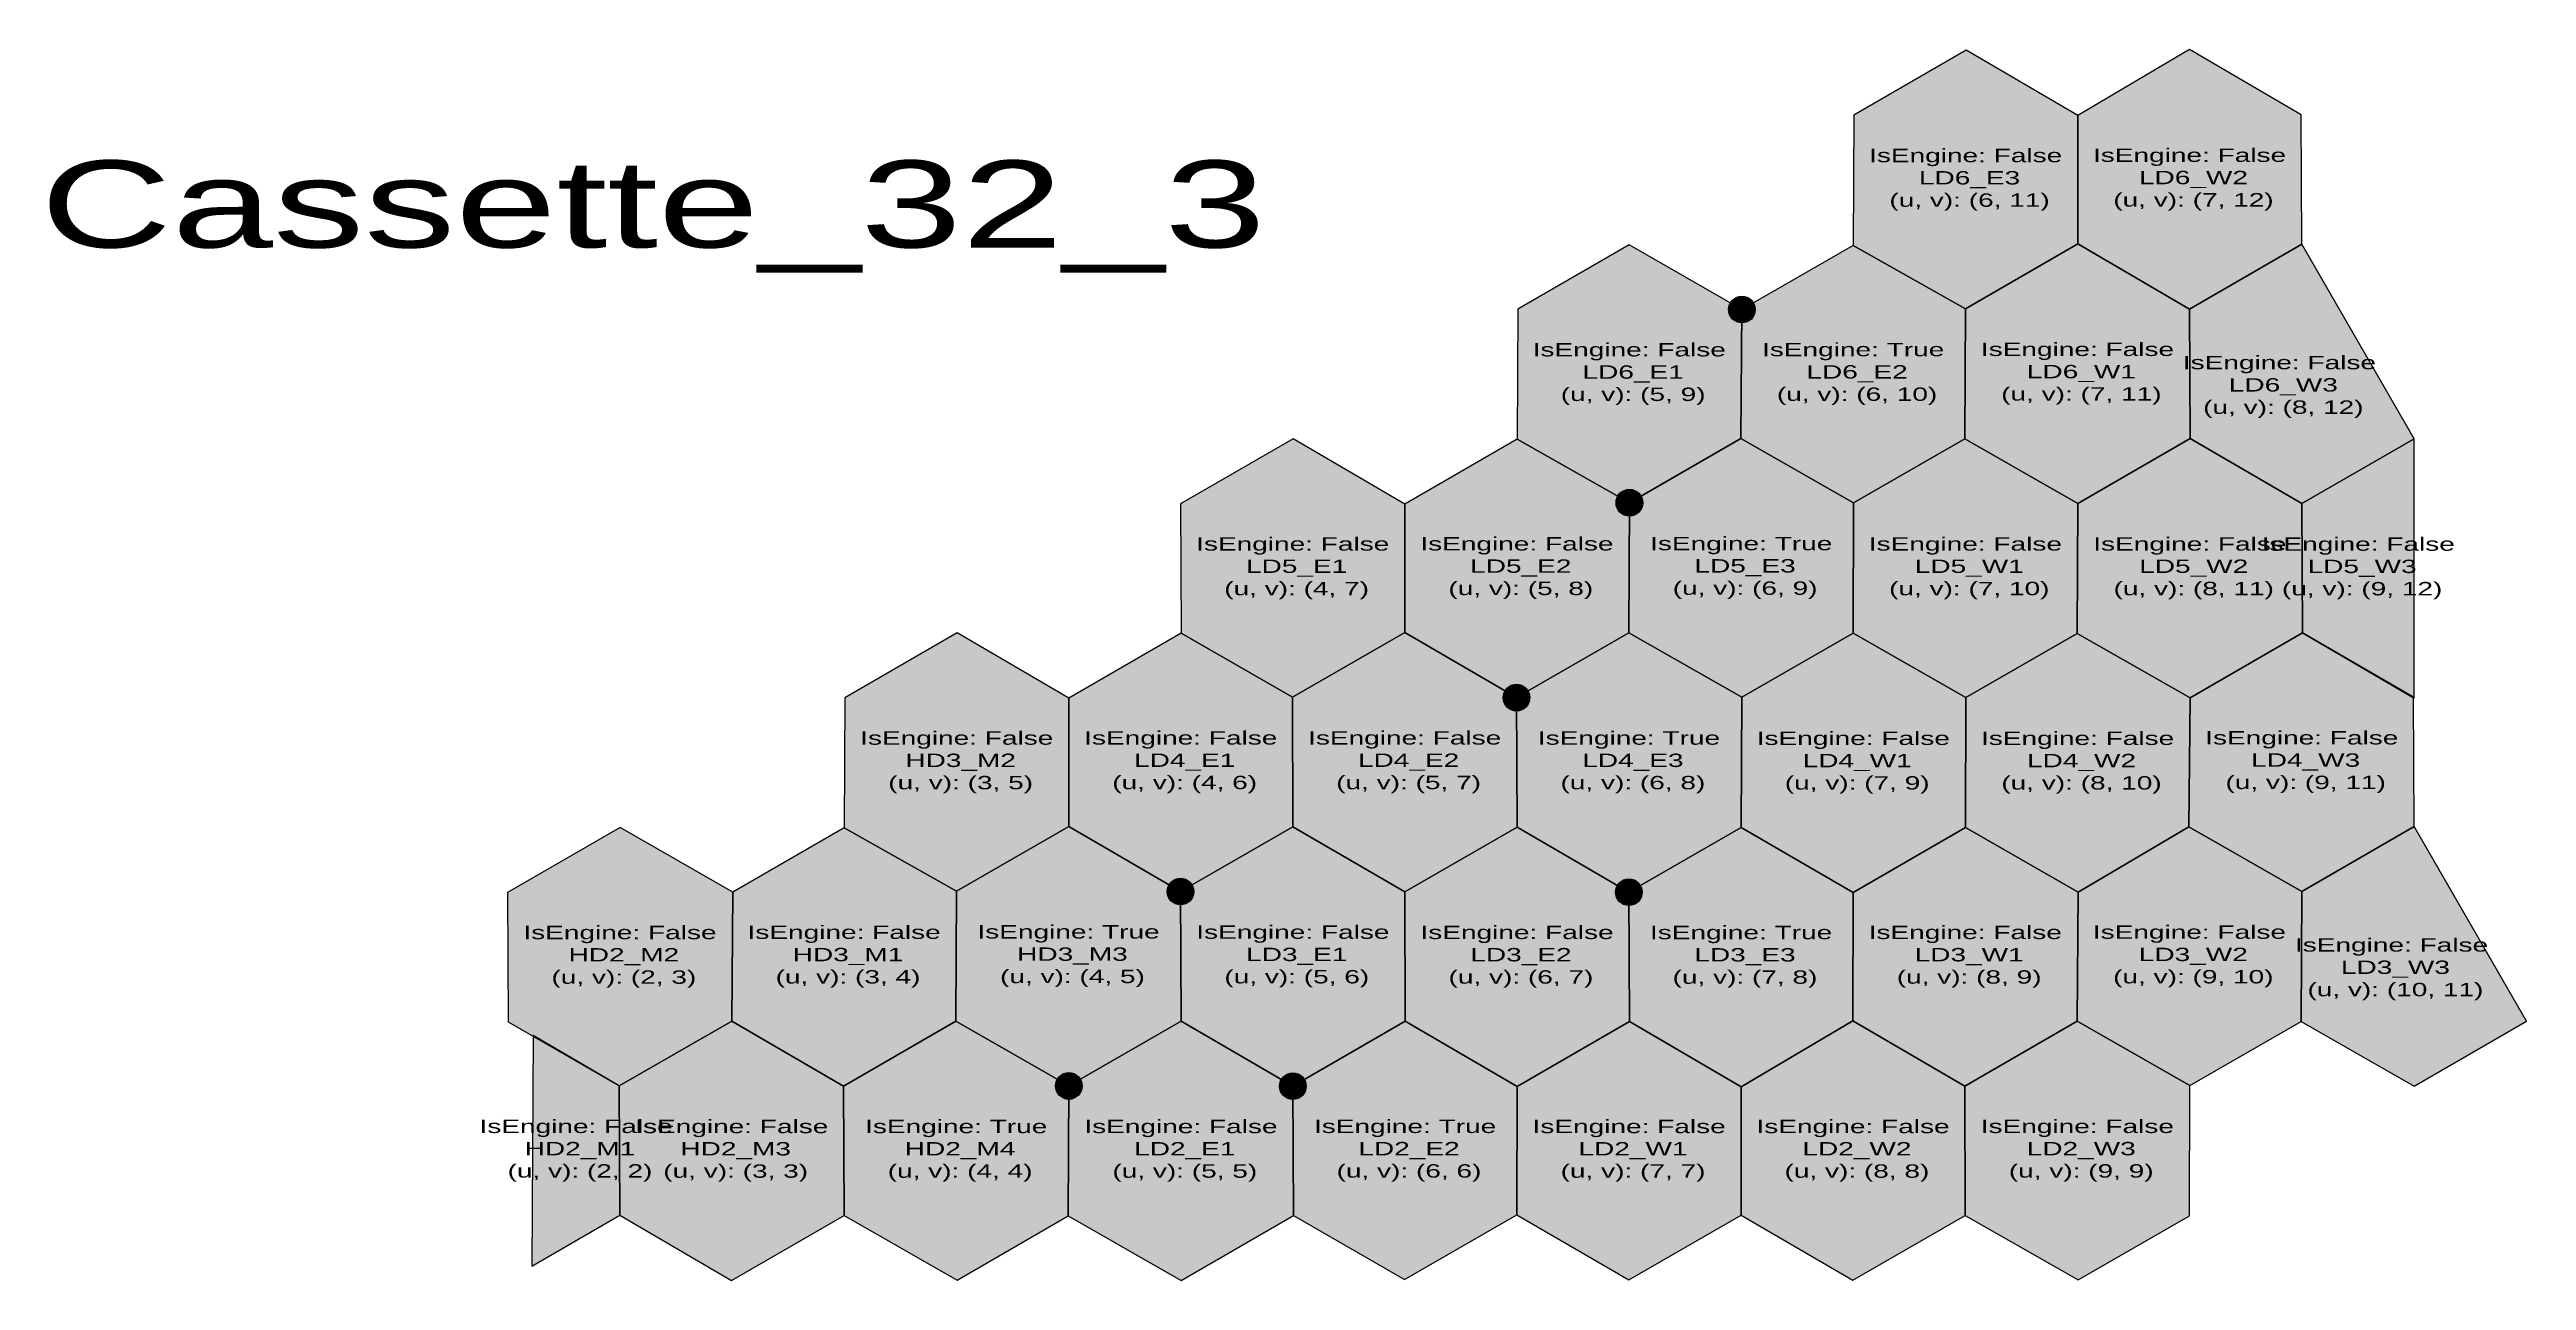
# Model space of a CAD drawing. Header units: metres. Extents: x -1 to 1851, y -95 to 825.
import ezdxf

# ---------------------------------------------------------------- set-up
doc = ezdxf.new("R2010")
doc.units = ezdxf.units.M
doc.styles.add('BoldStyle', font='arial.ttf', dxfattribs={"width": 1.5})

msp = doc.modelspace()

# ---------------------------------------------------------------- hatches: boundary and pattern name
h = msp.add_hatch(color=232)
h.dxf.hatch_style = 1
h.paths.add_polyline_path([(1347.2, 678.5), (1431.2, 631.1), (1515.2, 679.6), (1515.2, 775.5), (1431.7, 824.3), (1347.7, 775.8)])
h = msp.add_hatch(color=232)
h.dxf.hatch_style = 1
h.paths.add_polyline_path([(1598.7, 630.9), (1682.7, 679.4), (1682.3, 776.1), (1598.7, 824.9), (1515.2, 775.5), (1515.2, 679.6)])
h = msp.add_hatch(color=232)
h.dxf.hatch_style = 1
h.paths.add_polyline_path([(1096.1, 533.5), (1180, 486.1), (1263.2, 534.1), (1264.1, 630.5), (1179.7, 678.8), (1096.5, 630.8)])
h = msp.add_hatch(color=232)
h.dxf.hatch_style = 1
h.paths.add_polyline_path([(1263.2, 534.1), (1347.6, 485.9), (1430.7, 533.9), (1431.2, 631.1), (1347.2, 678.5), (1264.1, 630.5)])
h = msp.add_hatch(color=232)
h.dxf.hatch_style = 1
h.paths.add_polyline_path([(1430.7, 533.9), (1515.2, 485.6), (1599.2, 534.1), (1598.7, 630.9), (1515.2, 679.6), (1431.2, 631.1)])
h = msp.add_hatch(color=232)
h.dxf.hatch_style = 1
h.paths.add_polyline_path([(1766.7, 533.9), (1682.7, 679.4), (1598.7, 630.9), (1599.2, 534.1), (1682.7, 485.4)])
h = msp.add_hatch(color=12)
h.dxf.hatch_style = 1
edge = h.paths.add_edge_path()
edge.add_arc((1264.1, 630.5), 10, 0, 360)
h = msp.add_hatch(color=202)
h.dxf.hatch_style = 1
h.paths.add_polyline_path([(844.9, 388.5), (928, 340.6), (1012, 389.1), (1012.1, 485), (928.5, 533.8), (844.5, 485.3)])
h = msp.add_hatch(color=202)
h.dxf.hatch_style = 1
h.paths.add_polyline_path([(1012, 389.1), (1095.6, 340.4), (1179.6, 388.9), (1180, 486.1), (1096.1, 533.5), (1012.1, 485)])
h = msp.add_hatch(color=202)
h.dxf.hatch_style = 1
h.paths.add_polyline_path([(1179.6, 388.9), (1264, 340.6), (1347.2, 388.6), (1347.6, 485.9), (1263.2, 534.1), (1180, 486.1)])
h = msp.add_hatch(color=202)
h.dxf.hatch_style = 1
h.paths.add_polyline_path([(1347.2, 388.6), (1431.6, 340.4), (1514.7, 388.4), (1515.2, 485.6), (1430.7, 533.9), (1347.6, 485.9)])
h = msp.add_hatch(color=202)
h.dxf.hatch_style = 1
h.paths.add_polyline_path([(1514.7, 388.4), (1599.2, 340.2), (1683.2, 388.7), (1682.7, 485.4), (1599.2, 534.1), (1515.2, 485.6)])
h = msp.add_hatch(color=202)
h.dxf.hatch_style = 1
h.paths.add_polyline_path([(1766.7, 339.9), (1766.7, 533.9), (1682.7, 485.4), (1683.2, 388.7)])
h = msp.add_hatch(color=12)
h.dxf.hatch_style = 1
edge = h.paths.add_edge_path()
edge.add_arc((1180, 486.1), 10, 0, 360)
h = msp.add_hatch(color=152)
h.dxf.hatch_style = 1
h.paths.add_polyline_path([(928.4, 243.9), (1012, 195.1), (1096, 243.6), (1095.6, 340.4), (1012, 389.1), (928, 340.6)])
h = msp.add_hatch(color=152)
h.dxf.hatch_style = 1
h.paths.add_polyline_path([(1096, 243.6), (1179.6, 194.9), (1263.6, 243.4), (1264, 340.6), (1179.6, 388.9), (1095.6, 340.4)])
h = msp.add_hatch(color=42)
h.dxf.hatch_style = 1
h.paths.add_polyline_path([(592.9, 243), (676.9, 195.6), (760.9, 244.1), (760.9, 340), (677.4, 388.8), (593.4, 340.3)])
h = msp.add_hatch(color=152)
h.dxf.hatch_style = 1
h.paths.add_polyline_path([(760.9, 244.1), (844.4, 195.4), (928.4, 243.9), (928, 340.6), (844.9, 388.5), (760.9, 340)])
h = msp.add_hatch(color=152)
h.dxf.hatch_style = 1
h.paths.add_polyline_path([(1263.6, 243.4), (1347.2, 194.7), (1431.2, 243.2), (1431.6, 340.4), (1347.2, 388.6), (1264, 340.6)])
h = msp.add_hatch(color=152)
h.dxf.hatch_style = 1
h.paths.add_polyline_path([(1431.2, 243.2), (1515.6, 194.9), (1598.2, 243.8), (1599.2, 340.2), (1514.7, 388.4), (1431.6, 340.4)])
h = msp.add_hatch(color=152)
h.dxf.hatch_style = 1
h.paths.add_polyline_path([(1598.2, 243.8), (1682.7, 195.5), (1766.7, 244), (1766.2, 340.8), (1683.2, 388.7), (1599.2, 340.2)])
h = msp.add_hatch(color=12)
h.dxf.hatch_style = 1
edge = h.paths.add_edge_path()
edge.add_arc((1095.6, 340.4), 10, 0, 360)
h = msp.add_hatch(color=32)
h.dxf.hatch_style = 1
h.paths.add_polyline_path([(341.8, 98), (424.8, 50.1), (508.9, 98.6), (509.8, 195), (425.4, 243.3), (341.3, 194.8)])
h = msp.add_hatch(color=42)
h.dxf.hatch_style = 1
h.paths.add_polyline_path([(508.9, 98.6), (592.4, 49.9), (676.4, 98.4), (676.9, 195.6), (592.9, 243), (509.8, 195)])
h = msp.add_hatch(color=42)
h.dxf.hatch_style = 1
h.paths.add_polyline_path([(676.4, 98.4), (760.9, 50.1), (844.9, 98.6), (844.4, 195.4), (760.9, 244.1), (676.9, 195.6)])
h = msp.add_hatch(color=122)
h.dxf.hatch_style = 1
h.paths.add_polyline_path([(844.9, 98.6), (928.4, 49.9), (1012.4, 98.4), (1012, 195.1), (928.4, 243.9), (844.4, 195.4)])
h = msp.add_hatch(color=122)
h.dxf.hatch_style = 1
h.paths.add_polyline_path([(1012.4, 98.4), (1096, 49.7), (1180, 98.2), (1179.6, 194.9), (1096, 243.6), (1012, 195.1)])
h = msp.add_hatch(color=122)
h.dxf.hatch_style = 1
h.paths.add_polyline_path([(1180, 98.2), (1263.6, 49.4), (1347.1, 98.8), (1347.2, 194.7), (1263.6, 243.4), (1179.6, 194.9)])
h = msp.add_hatch(color=122)
h.dxf.hatch_style = 1
h.paths.add_polyline_path([(1347.1, 98.8), (1430.7, 50), (1514.7, 98.5), (1515.6, 194.9), (1431.2, 243.2), (1347.2, 194.7)])
h = msp.add_hatch(color=122)
h.dxf.hatch_style = 1
h.paths.add_polyline_path([(1514.7, 98.5), (1599.1, 50.3), (1682.2, 98.3), (1682.7, 195.5), (1598.2, 243.8), (1515.6, 194.9)])
h = msp.add_hatch(color=122)
h.dxf.hatch_style = 1
h.paths.add_polyline_path([(1850.7, 98.5), (1766.7, 244), (1682.7, 195.5), (1682.2, 98.3), (1766.7, 50)])
h = msp.add_hatch(color=12)
h.dxf.hatch_style = 1
edge = h.paths.add_edge_path()
edge.add_arc((844.4, 195.4), 10, 0, 360)
h = msp.add_hatch(color=12)
h.dxf.hatch_style = 1
edge = h.paths.add_edge_path()
edge.add_arc((1179.6, 194.9), 10, 0, 360)
h = msp.add_hatch(color=32)
h.dxf.hatch_style = 1
h.paths.add_polyline_path([(425.3, -46.6), (508.8, -95.4), (592.9, -46.9), (592.4, 49.9), (508.9, 98.6), (424.8, 50.1)])
h = msp.add_hatch(color=32)
h.dxf.hatch_style = 1
h.paths.add_polyline_path([(592.9, -46.9), (677.3, -95.1), (760.4, -47.1), (760.9, 50.1), (676.4, 98.4), (592.4, 49.9)])
h = msp.add_hatch(color=82)
h.dxf.hatch_style = 1
h.paths.add_polyline_path([(760.4, -47.1), (844.9, -95.3), (928.9, -46.8), (928.4, 49.9), (844.9, 98.6), (760.9, 50.1)])
h = msp.add_hatch(color=82)
h.dxf.hatch_style = 1
h.paths.add_polyline_path([(928.9, -46.8), (1011.9, -94.7), (1095.9, -46.2), (1096, 49.7), (1012.4, 98.4), (928.4, 49.9)])
h = msp.add_hatch(color=82)
h.dxf.hatch_style = 1
h.paths.add_polyline_path([(1095.9, -46.2), (1179.5, -95), (1263.5, -46.5), (1263.6, 49.4), (1180, 98.2), (1096, 49.7)])
h = msp.add_hatch(color=82)
h.dxf.hatch_style = 1
h.paths.add_polyline_path([(1263.5, -46.5), (1347.1, -95.2), (1431.1, -46.7), (1430.7, 50), (1347.1, 98.8), (1263.6, 49.4)])
h = msp.add_hatch(color=82)
h.dxf.hatch_style = 1
h.paths.add_polyline_path([(1431.1, -46.7), (1515.5, -95), (1598.7, -47), (1599.1, 50.3), (1514.7, 98.5), (1430.7, 50)])
h = msp.add_hatch(color=32)
h.dxf.hatch_style = 1
h.paths.add_polyline_path([(360.3, 87.9), (359.5, -84.6), (425.3, -46.6), (424.8, 50.1)])
h = msp.add_hatch(color=12)
h.dxf.hatch_style = 1
edge = h.paths.add_edge_path()
edge.add_arc((760.9, 50.1), 10, 0, 360)
h = msp.add_hatch(color=12)
h.dxf.hatch_style = 1
edge = h.paths.add_edge_path()
edge.add_arc((928.4, 49.9), 10, 0, 360)

# ---------------------------------------------------------------- linework, layer by layer
at = {"color": 250}
for points in [[(1347.2, 678.5), (1431.2, 631.1), (1515.2, 679.6), (1515.2, 775.5), (1431.7, 824.3), (1347.7, 775.8)], [(1598.7, 630.9), (1682.7, 679.4), (1682.3, 776.1), (1598.7, 824.9), (1515.2, 775.5), (1515.2, 679.6)], [(1096.1, 533.5), (1180, 486.1), (1263.2, 534.1), (1264.1, 630.5), (1179.7, 678.8), (1096.5, 630.8)], [(1263.2, 534.1), (1347.6, 485.9), (1430.7, 533.9), (1431.2, 631.1), (1347.2, 678.5), (1264.1, 630.5)], [(1430.7, 533.9), (1515.2, 485.6), (1599.2, 534.1), (1598.7, 630.9), (1515.2, 679.6), (1431.2, 631.1)], [(1766.7, 533.9), (1682.7, 679.4), (1598.7, 630.9), (1599.2, 534.1), (1682.7, 485.4)], [(844.9, 388.5), (928, 340.6), (1012, 389.1), (1012.1, 485), (928.5, 533.8), (844.5, 485.3)], [(1012, 389.1), (1095.6, 340.4), (1179.6, 388.9), (1180, 486.1), (1096.1, 533.5), (1012.1, 485)], [(1179.6, 388.9), (1264, 340.6), (1347.2, 388.6), (1347.6, 485.9), (1263.2, 534.1), (1180, 486.1)], [(1347.2, 388.6), (1431.6, 340.4), (1514.7, 388.4), (1515.2, 485.6), (1430.7, 533.9), (1347.6, 485.9)], [(1514.7, 388.4), (1599.2, 340.2), (1683.2, 388.7), (1682.7, 485.4), (1599.2, 534.1), (1515.2, 485.6)], [(1766.7, 339.9), (1766.7, 533.9), (1682.7, 485.4), (1683.2, 388.7)], [(928.4, 243.9), (1012, 195.1), (1096, 243.6), (1095.6, 340.4), (1012, 389.1), (928, 340.6)], [(1096, 243.6), (1179.6, 194.9), (1263.6, 243.4), (1264, 340.6), (1179.6, 388.9), (1095.6, 340.4)], [(592.9, 243), (676.9, 195.6), (760.9, 244.1), (760.9, 340), (677.4, 388.8), (593.4, 340.3)], [(760.9, 244.1), (844.4, 195.4), (928.4, 243.9), (928, 340.6), (844.9, 388.5), (760.9, 340)], [(1263.6, 243.4), (1347.2, 194.7), (1431.2, 243.2), (1431.6, 340.4), (1347.2, 388.6), (1264, 340.6)], [(1431.2, 243.2), (1515.6, 194.9), (1598.2, 243.8), (1599.2, 340.2), (1514.7, 388.4), (1431.6, 340.4)], [(1598.2, 243.8), (1682.7, 195.5), (1766.7, 244), (1766.2, 340.8), (1683.2, 388.7), (1599.2, 340.2)], [(341.8, 98), (424.8, 50.1), (508.9, 98.6), (509.8, 195), (425.4, 243.3), (341.3, 194.8)], [(508.9, 98.6), (592.4, 49.9), (676.4, 98.4), (676.9, 195.6), (592.9, 243), (509.8, 195)], [(676.4, 98.4), (760.9, 50.1), (844.9, 98.6), (844.4, 195.4), (760.9, 244.1), (676.9, 195.6)], [(844.9, 98.6), (928.4, 49.9), (1012.4, 98.4), (1012, 195.1), (928.4, 243.9), (844.4, 195.4)], [(1012.4, 98.4), (1096, 49.7), (1180, 98.2), (1179.6, 194.9), (1096, 243.6), (1012, 195.1)], [(1180, 98.2), (1263.6, 49.4), (1347.1, 98.8), (1347.2, 194.7), (1263.6, 243.4), (1179.6, 194.9)], [(1347.1, 98.8), (1430.7, 50), (1514.7, 98.5), (1515.6, 194.9), (1431.2, 243.2), (1347.2, 194.7)], [(1514.7, 98.5), (1599.1, 50.3), (1682.2, 98.3), (1682.7, 195.5), (1598.2, 243.8), (1515.6, 194.9)], [(1850.7, 98.5), (1766.7, 244), (1682.7, 195.5), (1682.2, 98.3), (1766.7, 50)], [(425.3, -46.6), (508.8, -95.4), (592.9, -46.9), (592.4, 49.9), (508.9, 98.6), (424.8, 50.1)], [(592.9, -46.9), (677.3, -95.1), (760.4, -47.1), (760.9, 50.1), (676.4, 98.4), (592.4, 49.9)], [(760.4, -47.1), (844.9, -95.3), (928.9, -46.8), (928.4, 49.9), (844.9, 98.6), (760.9, 50.1)], [(928.9, -46.8), (1011.9, -94.7), (1095.9, -46.2), (1096, 49.7), (1012.4, 98.4), (928.4, 49.9)], [(1095.9, -46.2), (1179.5, -95), (1263.5, -46.5), (1263.6, 49.4), (1180, 98.2), (1096, 49.7)], [(1263.5, -46.5), (1347.1, -95.2), (1431.1, -46.7), (1430.7, 50), (1347.1, 98.8), (1263.6, 49.4)], [(1431.1, -46.7), (1515.5, -95), (1598.7, -47), (1599.1, 50.3), (1514.7, 98.5), (1430.7, 50)], [(360.3, 87.9), (359.5, -84.6), (425.3, -46.6), (424.8, 50.1)]]:
    msp.add_lwpolyline(points, close=True, dxfattribs=at)
at = {"color": 12}
for centre in [(1264.1, 630.5), (1180, 486.1), (1095.6, 340.4), (844.4, 195.4), (1179.6, 194.9), (760.9, 50.1), (928.4, 49.9)]:
    msp.add_circle(centre, 10, dxfattribs=at)

# ---------------------------------------------------------------- texts
at = {"color": 8, "insert": (450, 700), "char_height": 65, "attachment_point": 5, "style": 'BoldStyle'}
msp.add_mtext('Cassette_32_3', dxfattribs=at)
at = {"color": 0, "char_height": 10, "attachment_point": 5, "style": 'BoldStyle'}
for s, insert in [('IsEngine: False\\P LD6_E3\\P (u, v): (6, 11)', (1431.4, 727.5)), ('IsEngine: False\\P LD6_W2\\P (u, v): (7, 12)', (1598.8, 727.7)), ('IsEngine: False\\P LD6_E1\\P (u, v): (5, 9)', (1179.9, 582.3)), ('IsEngine: True\\P LD6_E2\\P (u, v): (6, 10)', (1347.3, 582.4)), ('IsEngine: False\\P LD6_W1\\P (u, v): (7, 11)', (1515, 582.6)), ('IsEngine: False\\P LD6_W3\\P (u, v): (8, 12)', (1666, 572.7)), ('IsEngine: False\\P LD5_E1\\P (u, v): (4, 7)', (928.3, 437.1)), ('IsEngine: False\\P LD5_E2\\P (u, v): (5, 8)', (1095.9, 437.2)), ('IsEngine: True\\P LD5_E3\\P (u, v): (6, 9)', (1263.6, 437.4)), ('IsEngine: False\\P LD5_W1\\P (u, v): (7, 10)', (1431.2, 437.1)), ('IsEngine: False\\P LD5_W2\\P (u, v): (8, 11)', (1599, 437.1)), ('IsEngine: False\\P LD5_W3\\P (u, v): (9, 12)', (1724.9, 437)), ('IsEngine: False\\P HD3_M2\\P (u, v): (3, 5)', (677.1, 292)), ('IsEngine: False\\P LD4_E1\\P (u, v): (4, 6)', (844.6, 292.1)), ('IsEngine: False\\P LD4_E2\\P (u, v): (5, 7)', (1012, 292.1)), ('IsEngine: True\\P LD4_E3\\P (u, v): (6, 8)', (1179.7, 292)), ('IsEngine: False\\P LD4_W1\\P (u, v): (7, 9)', (1347.4, 291.8)), ('IsEngine: False\\P LD4_W2\\P (u, v): (8, 10)', (1515.1, 291.8)), ('IsEngine: False\\P LD4_W3\\P (u, v): (9, 11)', (1682.7, 292.2)), ('IsEngine: False\\P HD2_M2\\P (u, v): (2, 3)', (425.3, 146.6)), ('IsEngine: False\\P HD3_M1\\P (u, v): (3, 4)', (592.9, 146.8)), ('IsEngine: True\\P HD3_M3\\P (u, v): (4, 5)', (760.7, 147.1)), ('IsEngine: False\\P LD3_E1\\P (u, v): (5, 6)', (928.4, 146.9)), ('IsEngine: False\\P LD3_E2\\P (u, v): (6, 7)', (1096, 146.7)), ('IsEngine: True\\P LD3_E3\\P (u, v): (7, 8)', (1263.5, 146.6)), ('IsEngine: False\\P LD3_W1\\P (u, v): (8, 9)', (1431.1, 146.7)), ('IsEngine: False\\P LD3_W2\\P (u, v): (9, 10)', (1598.7, 146.9)), ('IsEngine: False\\P LD3_W3\\P (u, v): (10, 11)', (1749.8, 137.3)), ('IsEngine: False\\P HD2_M1\\P (u, v): (2, 2)', (392.5, 1.7)), ('IsEngine: False\\P HD2_M3\\P (u, v): (3, 3)', (508.9, 1.6)), ('IsEngine: True\\P HD2_M4\\P (u, v): (4, 4)', (676.7, 1.6)), ('IsEngine: False\\P LD2_E1\\P (u, v): (5, 5)', (844.7, 1.6)), ('IsEngine: True\\P LD2_E2\\P (u, v): (6, 6)', (1012.3, 1.7)), ('IsEngine: False\\P LD2_W1\\P (u, v): (7, 7)', (1179.8, 1.6)), ('IsEngine: False\\P LD2_W2\\P (u, v): (8, 8)', (1347.2, 1.6)), ('IsEngine: False\\P LD2_W3\\P (u, v): (9, 9)', (1514.9, 1.7))]:
    msp.add_mtext(s, dxfattribs=dict(at, insert=insert))

doc.saveas('drawing.dxf')
